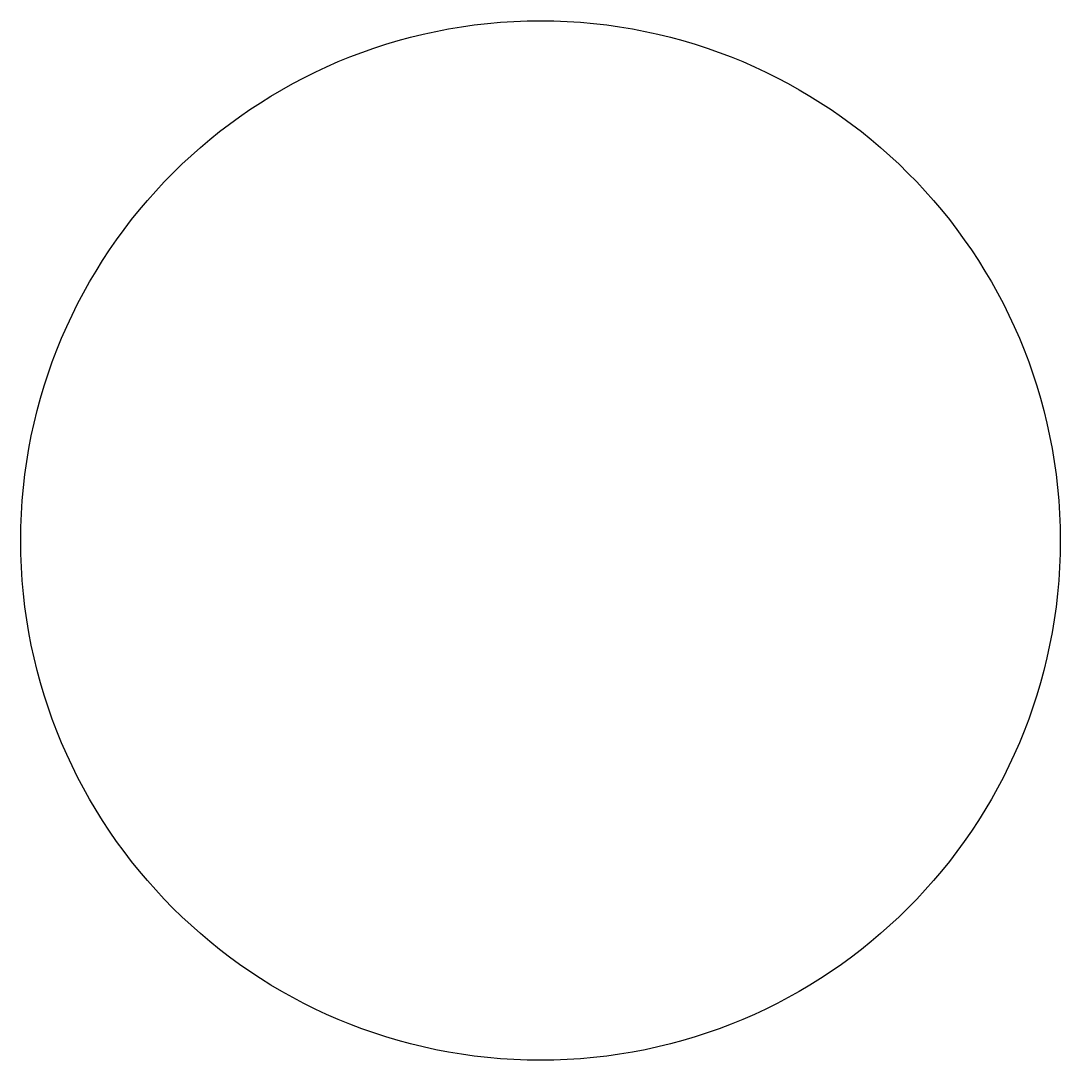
# Model space of a CAD drawing. Header units: inches. Extents: x 21.1 to 31.2, y 16.3 to 26.3.
import ezdxf

# ---------------------------------------------------------------- set-up
doc = ezdxf.new("R2010")
doc.units = ezdxf.units.IN
doc.header["$MEASUREMENT"] = 0

# ---------------------------------------------------------------- blocks, each defined once
blk = doc.blocks.new('b1')
blk.add_circle((26.156, 21.291), 5.039)

msp = doc.modelspace()

# ---------------------------------------------------------------- block references
msp.add_blockref('b1', (0, 0))

doc.saveas('drawing.dxf')
